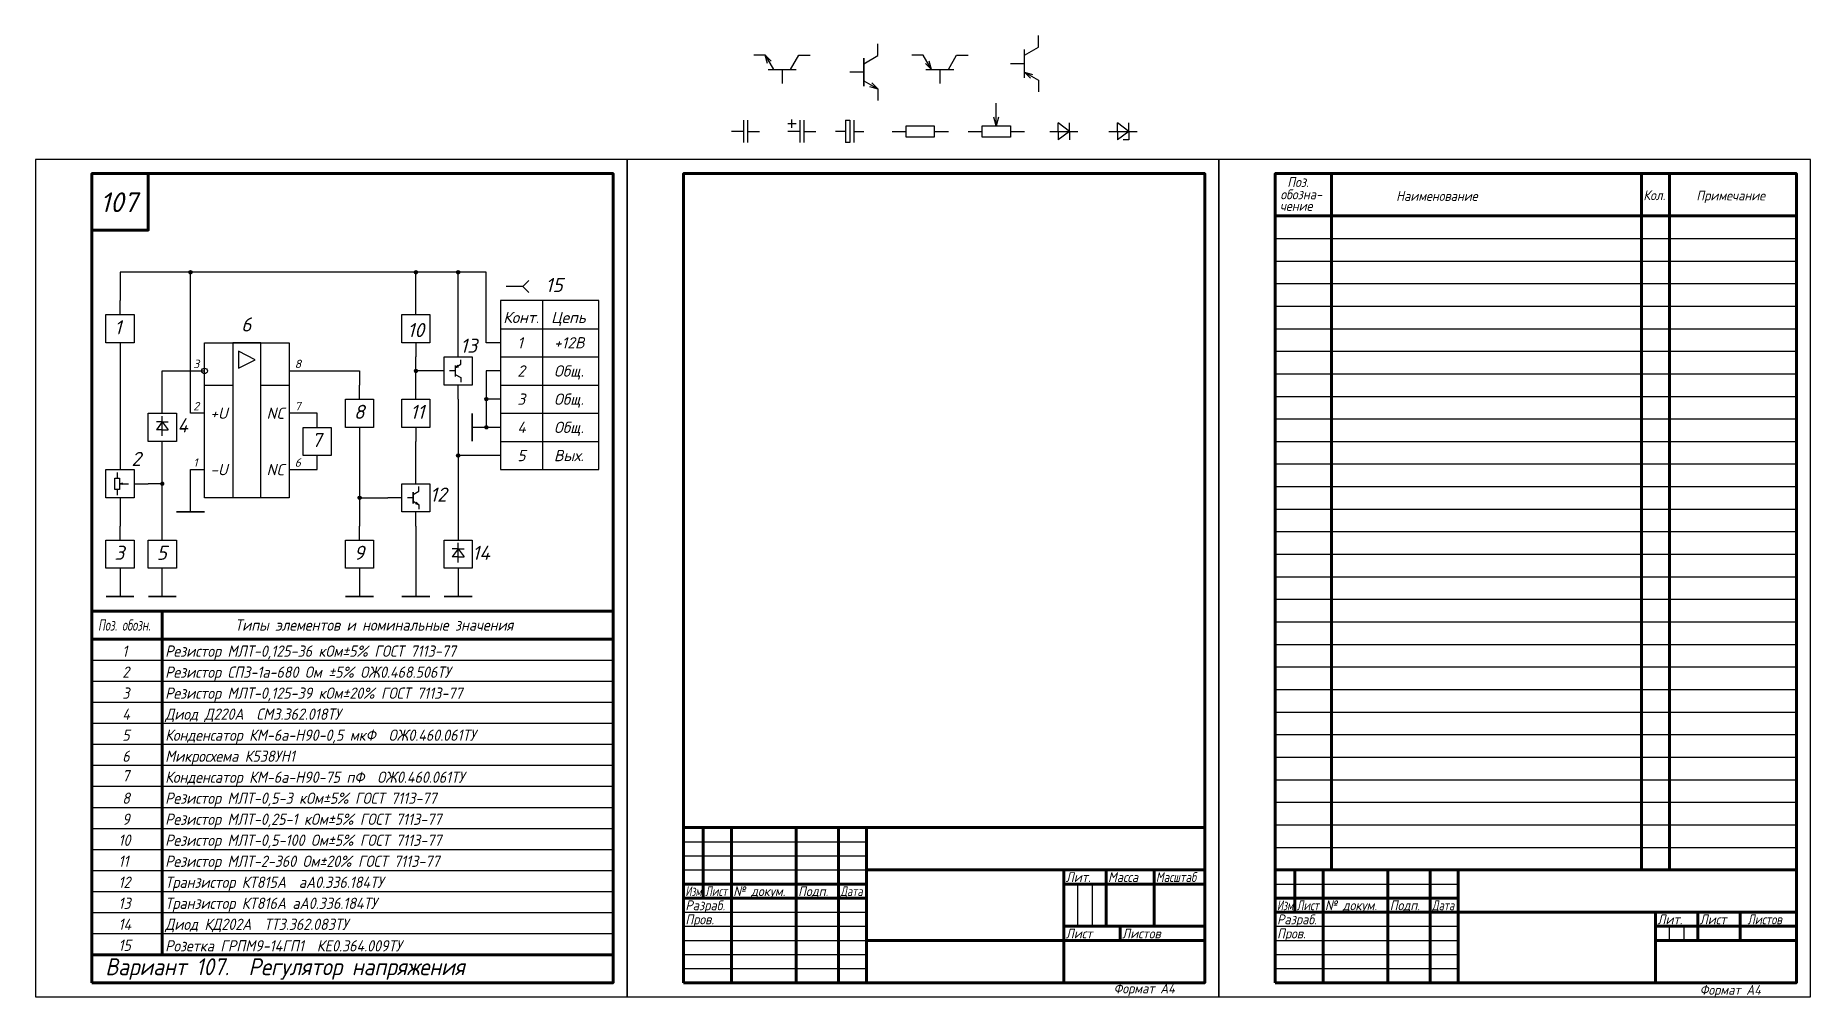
# Model space of a CAD drawing. Header units: millimetres. Extents: x -210 to 420, y 0 to 341.
import ezdxf

# ---------------------------------------------------------------- set-up
doc = ezdxf.new("R2010")
doc.units = ezdxf.units.MM
doc.header["$LTSCALE"] = 0.5
doc.layers.get('Defpoints').update_dxf_attribs({"color": 5})
doc.styles.get("Standard").update_dxf_attribs({"font": 'isocpeui.ttf', "width": 0.9})

# ---------------------------------------------------------------- blocks, each defined once
blk = doc.blocks.new('P3')
for p, q in [((0, 5), (0, 10)), ((-10, 0), (-5, 0)), ((-5, -5), (-5, 5)), ((-5, 5), (5, 5)), ((5, 5), (5, -5)), ((5, 0), (10, 0)), ((5, -5), (-5, -5))]:
    blk.add_line(p, q)
blk = doc.blocks.new('P2')
for p, q in [((-5, 0), (-10, 0)), ((-5, 5), (5, 5)), ((-5, -5), (-5, 5)), ((5, 5), (5, -5)), ((5, 0), (10, 0)), ((5, -5), (-5, -5))]:
    blk.add_line(p, q)
blk = doc.blocks.new('P1')
for p, q in [((-5, -5), (-5, 5)), ((-5, 5), (5, 5)), ((5, 5), (5, -5)), ((5, -5), (-5, -5))]:
    blk.add_line(p, q)
blk = doc.blocks.new('UZEL')
for p, q in [((0.02, 0.06), (-0.55, 0.06)), ((-0.49, 0.06), (0.02, 0.06)), ((0.02, 0.06), (0.02, 0.62)), ((0.02, 0.49), (0.02, 0.06)), ((0.02, 0.06), (0.52, 0.06)), ((0.02, 0.06), (0.02, -0.53)), ((0.52, 0.06), (0.02, 0.06))]:
    blk.add_line(p, q)
blk.add_circle((0.02, 0.06), 0.554)
blk = doc.blocks.new('XS')
for p, q in [((-6, 0), (-8.12, 2.12)), ((-8.12, -2.12), (-6, 0)), ((-6, 0), (0, 0))]:
    blk.add_line(p, q)
blk = doc.blocks.new('vt_n')
at = {"lineweight": -3}
for p, q in [((10, 6), (10, 10)), ((10, 5.89), (10, 10)), ((5, 0), (0, 0)), ((5, 3), (10, 5.89)), ((5, 5), (5, -5)), ((5, -5), (5, 5)), ((5, 0), (5, -5)), ((5, 0), (5, -5)), ((5, -3.04), (9.94, -5.9)), ((7.04, -5.12), (9.94, -5.9)), ((7.82, -3.78), (9.94, -5.9)), ((10, -5.92), (10, -10)), ((10, -6), (10, -10))]:
    blk.add_line(p, q, dxfattribs=at)
blk = doc.blocks.new('vt1_p')
at = {"lineweight": -3}
for p, q in [((-5.89, 10), (-10, 10)), ((-3, 5), (-5.89, 10)), ((-3, 5), (-5.12, 7.12)), ((-3, 5), (-3.78, 7.9)), ((3, 5), (5.89, 10)), ((5.89, 10), (10, 10)), ((-5, 5), (5, 5)), ((0, 5), (0, 0))]:
    blk.add_line(p, q, dxfattribs=at)
blk = doc.blocks.new('r1')
at = {"color": 7, "linetype": 'Continuous', "lineweight": -3}
for p, q in [((10, 2), (10, 10)), ((0, 0), (5, 0)), ((5, 0), (5, 2)), ((5, 2), (15, 2)), ((5, -2), (5, 0)), ((10, 2), (9.2, 5)), ((10.8, 5), (10, 2)), ((15, 2), (15, 0)), ((15, 0), (15, -2)), ((15, 0), (20, 0)), ((15, -2), (5, -2))]:
    blk.add_line(p, q, dxfattribs=at)
blk = doc.blocks.new('vd_1')
at = {"lineweight": -3}
for p, q in [((0, 0), (7, 0)), ((2.1, 0), (2.1, 2.1)), ((4.9, 0), (2.1, 2.1)), ((2.1, 0), (2.1, -2.1)), ((4.9, 0), (2.1, -2.1)), ((4.9, 0), (4.9, 2.1)), ((4.9, 0), (4.9, -2.1))]:
    blk.add_line(p, q, dxfattribs=at)
blk = doc.blocks.new('c')
at = {"lineweight": -3}
for p, q in [((4.25, 0), (0, 0)), ((4.25, 4), (4.25, -4)), ((5.75, 4), (5.75, -4)), ((5.75, 0), (10, 0))]:
    blk.add_line(p, q, dxfattribs=at)
blk = doc.blocks.new('c1')
at = {"lineweight": -3}
for p, q in [((0, 2.75), (3, 2.75)), ((4.25, 0), (0, 0)), ((1.5, 1.25), (1.5, 4.25)), ((4.25, 4), (4.25, -4)), ((5.75, 4), (5.75, -4)), ((5.75, 0), (10, 0))]:
    blk.add_line(p, q, dxfattribs=at)
blk = doc.blocks.new('c2')
at = {"lineweight": -3}
for p, q in [((3.5, 0), (0, 0)), ((3.5, 4), (3.5, -4)), ((3.5, 4), (5, 4)), ((5, 4), (5, -4)), ((6.5, 4), (6.5, -4)), ((6.5, 0), (10, 0)), ((5, -4), (3.5, -4))]:
    blk.add_line(p, q, dxfattribs=at)
blk = doc.blocks.new('r')
at = {"color": 7, "linetype": 'Continuous', "lineweight": 25}
for p, q in [((0, 0), (5, 0)), ((5, 0), (5, 2)), ((5, 2), (15, 2)), ((5, -2), (5, 0)), ((15, 2), (15, 0)), ((15, 0), (15, -2)), ((15, 0), (20, 0)), ((15, -2), (5, -2))]:
    blk.add_line(p, q, dxfattribs=at)
blk = doc.blocks.new('vd')
at = {"lineweight": -3}
for p, q in [((0, 0), (10, 0)), ((3, 0), (3, 3)), ((7, 0), (3, 3)), ((3, 0), (3, -3)), ((7, 0), (3, -3)), ((7, 0), (7, 3)), ((7, 0), (7, -3))]:
    blk.add_line(p, q, dxfattribs=at)
blk = doc.blocks.new('Vd1')
at = {"lineweight": -3}
for p, q in [((0, 0), (10, 0)), ((3, 0), (3, 3)), ((7, 0), (3, 3)), ((3, 0), (3, -3)), ((7, 0), (3, -3)), ((7, 0), (7, 3)), ((7, 0), (7, -3)), ((7, -3), (5, -3))]:
    blk.add_line(p, q, dxfattribs=at)
blk = doc.blocks.new('vt')
at = {"lineweight": -3}
for p, q in [((-6, 10), (-10, 10)), ((-3.85, 7.88), (-5.97, 10.01)), ((-5.2, 7.11), (-5.97, 10.01)), ((-5.97, 10.01), (-3.06, 4.96)), ((3, 5), (5.89, 10)), ((5.89, 10), (10, 10)), ((-5, 5), (5, 5)), ((0, 5), (0, 0))]:
    blk.add_line(p, q, dxfattribs=at)
blk = doc.blocks.new('vt1')
at = {"lineweight": -3}
for p, q in [((10, 5.89), (10, 10)), ((5, 0), (0, 0)), ((5, 3), (10, 5.89)), ((5, -5), (5, 5)), ((5, -3), (10, -5.89)), ((5, -3), (7.9, -3.78)), ((5, -3), (7.12, -5.12)), ((10, -5.89), (10, -10))]:
    blk.add_line(p, q, dxfattribs=at)

msp = doc.modelspace()

# ---------------------------------------------------------------- linework, layer by layer
at = {"color": 7, "linetype": 'Continuous'}
for p, q in [((230, 292), (230, 277)), ((250, 292), (320, 292)), ((383, 292), (393, 292)), ((155, 45), (155, 40)), ((320, 45), (383, 45)), ((230, 35), (295, 35)), ((230, 30), (295, 30)), ((365, 30), (365, 25)), ((370, 20), (370, 25)), ((375, 25), (375, 20)), ((230, 5), (415, 5))]:
    msp.add_line(p, q, dxfattribs=at)
at = {"color": 7, "linetype": 'Continuous', "lineweight": 60}
for p, q in [((250, 292), (250, 45)), ((360, 45), (360, 292)), ((370, 292), (370, 45)), ((230, 277), (415, 277)), ((230, 277), (415, 277)), ((-190, 136.84), (-5, 136.84)), ((-165, 136.84), (-165, 14.93)), ((-190, 126.84), (-5, 126.84)), ((205, 60), (20, 60)), ((20, 5), (20, 60)), ((27, 60), (27, 35)), ((37, 5), (37, 60)), ((60, 60), (60, 5)), ((75, 5), (75, 60)), ((85, 60), (85, 5)), ((85, 45), (205, 45)), ((155, 5), (155, 45)), ((170, 45), (170, 25)), ((187, 25), (187, 45)), ((415, 45), (230, 45)), ((237, 45), (237, 30)), ((247, 5), (247, 45)), ((270, 45), (270, 5)), ((285, 5), (285, 45)), ((295, 45), (295, 5)), ((20, 40), (85, 40)), ((155, 40), (205, 40)), ((20, 35), (85, 35)), ((230, 35), (295, 35)), ((230, 30), (295, 30)), ((295, 30), (415, 30)), ((365, 5), (365, 30)), ((380, 30), (380, 20)), ((395, 20), (395, 30)), ((85, 20), (205, 20)), ((155, 25), (205, 25)), ((175, 20), (175, 25)), ((365, 25), (415, 25)), ((365, 20), (415, 20)), ((-190.08, 14.93), (-5.08, 14.93)), ((365, 5), (415, 5))]:
    msp.add_line(p, q, dxfattribs=at)
at = {"color": 7, "linetype": 'Continuous', "lineweight": -3}
for p, q in [((230, 269), (415, 269)), ((230, 261), (415, 261)), ((230, 253), (415, 253)), ((230, 245), (415, 245)), ((230, 237), (415, 237)), ((230, 229), (415, 229)), ((230, 221), (415, 221)), ((230, 213), (415, 213)), ((230, 205), (415, 205)), ((230, 197), (415, 197)), ((230, 189), (415, 189)), ((230, 181), (415, 181)), ((230, 173), (415, 173)), ((230, 165), (415, 165)), ((230, 157), (415, 157)), ((230, 149), (415, 149)), ((230, 141), (415, 141)), ((230, 133), (415, 133)), ((230, 125), (415, 125)), ((230, 117), (415, 117)), ((230, 109), (415, 109)), ((230, 101), (415, 101)), ((230, 93), (415, 93)), ((230, 85), (415, 85)), ((230, 77), (415, 77)), ((230, 69), (415, 69)), ((230, 61), (415, 61)), ((20, 55), (85, 55)), ((230, 53), (415, 53)), ((20, 50), (85, 50)), ((20, 45), (85, 45)), ((160, 25), (160, 40)), ((165, 40), (165, 25)), ((230, 40), (295, 40)), ((20, 30), (85, 30)), ((20, 25), (85, 25)), ((20, 20), (85, 20)), ((230, 25), (295, 25)), ((230, 20), (295, 20)), ((20, 15), (85, 15)), ((230, 15), (295, 15)), ((20, 10), (85, 10)), ((230, 10), (295, 10))]:
    msp.add_line(p, q, dxfattribs=at)
at = {"color": 7, "linetype": 'Continuous', "lineweight": 25}
for p, q in [((-50, 257), (-180, 257)), ((-180, 257), (-180, 247)), ((-155, 207), (-155, 257)), ((-75, 247), (-75, 257)), ((-60, 232), (-60, 257)), ((-50, 232), (-50, 257)), ((-45, 247), (-45, 187)), ((-10, 247), (-45, 247)), ((-30, 247), (-30, 187)), ((-10, 187), (-10, 247)), ((-45, 237), (-10, 237)), ((-180, 227), (-180, 192)), ((-150, 177), (-150, 232)), ((-150, 232), (-120, 232)), ((-130, 232), (-140, 232)), ((-140, 232), (-140, 177)), ((-138, 229), (-138, 223)), ((-132, 226), (-138, 229)), ((-130, 177), (-130, 232)), ((-120, 232), (-120, 177)), ((-75, 217), (-75, 227)), ((-45, 232), (-50, 232)), ((-45, 227), (-10, 227)), ((-165, 222), (-150, 222)), ((-165, 207), (-165, 222)), ((-138, 223), (-132, 226)), ((-120, 222), (-95, 222)), ((-95, 222), (-95, 217)), ((-70, 222), (-75, 222)), ((-45, 222), (-50, 222)), ((-50, 222), (-50, 202)), ((-150, 217), (-140, 217)), ((-130, 217), (-120, 217)), ((-45, 217), (-10, 217)), ((-60, 212), (-60, 162)), ((-45, 212), (-50, 212)), ((-150, 207), (-155, 207)), ((-110, 207), (-120, 207)), ((-110, 202), (-110, 207)), ((-45, 202), (-55, 202)), ((-45, 207), (-10, 207)), ((-165, 162), (-165, 197)), ((-95, 197), (-95, 167)), ((-75, 187), (-75, 197)), ((-45, 197), (-10, 197)), ((-110, 187), (-110, 192)), ((-45, 192), (-60, 192)), ((-155, 172), (-155, 187)), ((-155, 187), (-150, 187)), ((-120, 187), (-110, 187)), ((-45, 187), (-10, 187)), ((-165, 182), (-170, 182)), ((-120, 177), (-150, 177)), ((-95, 177), (-85, 177)), ((-180, 172), (-180, 167)), ((-75, 167), (-75, 142)), ((-165, 142), (-165, 152)), ((-60, 152), (-60, 142)), ((-180, 147), (-180, 142)), ((-95, 147), (-95, 142))]:
    msp.add_line(p, q, dxfattribs=at)
msp.add_line((-190, 44.84), (-190, 136.84))
at = {"lineweight": 30}
for p, q in [((-190, 119.39), (-5, 119.39)), ((-190, 111.93), (-5, 111.93)), ((-190, 104.48), (-5, 104.48)), ((-190, 97.02), (-5, 97.02)), ((-190, 89.57), (-5, 89.57)), ((-190, 82.11), (-5, 82.11)), ((-190, 74.66), (-5, 74.66)), ((-190, 67.2), (-5, 67.2)), ((-190, 59.75), (-5, 59.75)), ((-190, 52.29), (-5, 52.29)), ((-190, 44.84), (-5, 44.84)), ((-190, 37.39), (-5, 37.39)), ((-190, 29.93), (-5, 29.93)), ((-190, 22.48), (-5, 22.48))]:
    msp.add_line(p, q, dxfattribs=at)
at = {"color": 7, "linetype": 'Continuous', "lineweight": 60}
for points in [[(-190, 5), (-5, 5), (-5, 292), (-190, 292)], [(-190, 292), (-170, 292), (-170, 272), (-190, 272)], [(20, 5), (205, 5), (205, 292), (20, 292)], [(230, 5), (415, 5), (415, 292), (230, 292)]]:
    msp.add_lwpolyline(points, close=True, dxfattribs=at)
at = {"const_width": 0.75}
for points in [[(-155.37, 257, 1), (-154.62, 257, 1)], [(-75.37, 257, 1), (-74.62, 257, 1)], [(-60.37, 257, 1), (-59.62, 257, 1)], [(-75.36, 222, 1), (-74.61, 222, 1)], [(-50.37, 212, 1), (-49.62, 212, 1)], [(-50.33, 202, 1), (-49.58, 202, 1)], [(-60.36, 192, 1), (-59.61, 192, 1)], [(-165.37, 182, 1), (-164.62, 182, 1)], [(-95.36, 177, 1), (-94.61, 177, 1)]]:
    msp.add_lwpolyline(points, format="xyb", close=True, dxfattribs=at)
at = {"color": 7, "linetype": 'Continuous', "lineweight": 60, "const_width": 0.6}
for points in [[(-55, 207), (-55, 197)], [(-150, 172), (-160, 172)], [(-185, 142), (-175, 142)], [(-170, 142), (-160, 142)], [(-100, 142), (-90, 142)], [(-80, 142), (-70, 142)], [(-65, 142), (-55, 142)]]:
    msp.add_lwpolyline(points, dxfattribs=at)
at = {"color": 7, "linetype": 'Continuous', "lineweight": 25}
msp.add_circle((-150, 222), 1, dxfattribs=at)
at = {"layer": 'Defpoints'}
for points in [[(-210, 0), (0, 0), (0, 297), (-210, 297)], [(0, 0), (210, 0), (210, 297), (0, 297)], [(210, 0), (420, 0), (420, 297), (210, 297)]]:
    msp.add_lwpolyline(points, close=True, dxfattribs=at)

# ---------------------------------------------------------------- block references
for name, p in [('vt1', (136, 331)), ('vt', (55, 324)), ('vt_n', (79, 328)), ('vt1_p', (111, 324)), ('r1', (121, 307)), ('c', (37, 307)), ('c1', (57, 307)), ('c2', (74, 307)), ('r', (94, 307)), ('vd', (150, 307)), ('Vd1', (171, 307))]:
    msp.add_blockref(name, p)
at = {"color": 7, "linetype": 'Continuous', "lineweight": 25}
for name, p in [('UZEL', (-155, 257)), ('UZEL', (-75, 257)), ('UZEL', (-60, 257)), ('UZEL', (-75, 222)), ('UZEL', (-50, 212)), ('P1', (-165, 202)), ('P1', (-110, 197)), ('UZEL', (-50, 202)), ('UZEL', (-60, 192)), ('UZEL', (-95, 177)), ('P1', (-165, 157)), ('P1', (-60, 157))]:
    msp.add_blockref(name, p, dxfattribs=at)
for name, p, rotation in [('XS', (-43, 252), 180), ('P2', (-180, 237), 90), ('P2', (-75, 237), 90), ('P3', (-60, 222), 90), ('P2', (-95, 207), 90), ('P2', (-75, 207), 90), ('P3', (-180, 182), 270), ('P3', (-75, 177), 90), ('P2', (-180, 157), 90), ('P2', (-95, 157), 90)]:
    msp.add_blockref(name, p, dxfattribs=dict(at, rotation=rotation))
at = {"zscale": 0.4}
for name, p, xscale, yscale, rotation in [('vt1_p', (-63, 222), 0.4000000000000341, 0.3999999999999773, 270), ('r1', (-181, 186), 0.3999999999999971, 0.3999999999999687, 270.1360942322032)]:
    msp.add_blockref(name, p, dxfattribs=dict(at, xscale=xscale, yscale=yscale, rotation=rotation))
at = {"rotation": 90}
for p in [(-165, 199), (-60, 154)]:
    msp.add_blockref('vd_1', p, dxfattribs=at)
at = {"xscale": 0.4000000000000057, "yscale": 0.3999999999999773, "zscale": 0.4}
msp.add_blockref('vt_n', (-78, 177), dxfattribs=at)

# ---------------------------------------------------------------- texts
at = {"color": 7, "linetype": 'Continuous', "lineweight": -3}
for s, width, p in [('Поз.', 0.9, (234.3, 287.28)), ('обозна-', 0.9, (231.87, 282.9)), ('Наименование', 0.9, (272.95, 282.33)), ('Кол.', 0.9, (360.67, 282.59)), ('Примечание', 0.9, (379.48, 282.48)), ('чение', 0.9, (231.66, 278.8)), ('Лит.', 0.9, (155.67, 40.7)), ('Масса', 0.9, (170.67, 40.7)), ('Масштаб', 0.8, (187.67, 40.7)), ('Изм.', 0.7, (20.67, 35.7)), ('Лист', 0.75, (27.67, 35.7)), ('№ докум.', 0.9, (37.67, 35.7)), ('Подп.', 0.9, (60.67, 35.7)), ('Дата', 0.75, (75.67, 35.7)), ('Разраб.', 0.9, (20.67, 30.7)), ('Изм.', 0.7, (230.67, 30.7)), ('Лист', 0.75, (237.67, 30.7)), ('№ докум.', 0.9, (247.67, 30.7)), ('Подп.', 0.9, (270.67, 30.7)), ('Дата', 0.75, (285.67, 30.7)), ('Пров.', 0.9, (20.67, 25.7)), ('Разраб.', 0.9, (230.67, 25.7)), ('Лит.', 0.9, (365.67, 25.7)), ('Лист', 0.9, (380.67, 25.7)), ('Листов', 0.8, (397.67, 25.7)), ('Лист', 0.9, (155.67, 20.7)), ('Листов', 0.9, (175.67, 20.7)), ('Пров.', 0.9, (230.67, 20.7))]:
    msp.add_text(s, height=3.5, dxfattribs=dict(at, width=width)).set_placement(p)
at = {"color": 7, "linetype": 'Continuous', "lineweight": 40}
msp.add_text('107', height=7, dxfattribs=at).set_placement((-187.08, 278.35))
at = {"color": 7, "linetype": 'Continuous', "lineweight": 25}
for s, height, p in [('15', 5, (-29, 250)), ('1', 5, (-182, 235)), ('6', 5, (-137, 236)), ('Конт.', 4, (-44, 239)), ('Цепь', 4, (-27, 239)), ('10', 5, (-78, 234)), ('13', 5, (-59.26, 228.48)), ('1', 4, (-39, 230)), ('+12В', 4, (-26, 230)), ('3', 3, (-154, 223)), ('8', 3, (-118, 223)), ('2', 4, (-39, 220)), ('Общ.', 4, (-26, 220)), ('2', 3, (-154, 208)), ('+U', 4, (-148, 205)), ('NC', 4, (-128, 205)), ('7', 3, (-118, 208)), ('8', 5, (-97, 205)), ('11', 5, (-77, 205)), ('3', 4, (-39, 210)), ('Общ.', 4, (-26, 210)), ('4', 5, (-159.62, 200.22)), ('4', 4, (-39, 200)), ('Общ.', 4, (-26, 200)), ('7', 5, (-112, 195)), ('2', 5, (-175.97, 188.32)), ('1', 3, (-154, 188)), ('-U', 4, (-148, 185)), ('NC', 4, (-128, 185)), ('6', 3, (-118, 188)), ('5', 4, (-39, 190)), ('Вых.', 4, (-26, 190)), ('12', 5, (-70, 175.64)), ('3', 5, (-182, 155)), ('5', 5, (-167, 155)), ('9', 5, (-97, 155)), ('14', 5, (-55, 155))]:
    msp.add_text(s, height=height, dxfattribs=at).set_placement(p)
for s, width, p in [('Поз. обозн.', 0.7, (-187.82, 129.88)), ('Типы элементов и номинальные значения', 0.9, (-139.2, 129.88)), ('1', 0.9, (-179.2, 120.62)), ('Резистор МЛТ-0,125-36 кОм%%p5% ГОСТ 7113-77', 0.9, (-163.97, 120.62)), ('2', 0.9, (-179.2, 113.16)), ('Резистор СП3-1а-680 Ом %%p5% ОЖ0.468.506ТУ', 0.9, (-163.97, 113.16)), ('3', 0.9, (-179.2, 105.71)), ('Резистор МЛТ-0,125-39 кОм%%p20% ГОСТ 7113-77', 0.9, (-163.97, 105.71)), ('4', 0.9, (-179.2, 98.26)), ('Диод Д220А  СМ3.362.018ТУ', 0.9, (-163.97, 98.26)), ('5', 0.9, (-179.2, 90.8)), ('Конденсатор КМ-6а-Н90-0,5 мкФ  ОЖ0.460.061ТУ', 0.9, (-163.97, 90.8)), ('6', 0.9, (-179.2, 83.35)), ('Микросхема К538УН1', 0.9, (-163.97, 83.35)), ('7', 0.9, (-179.2, 76.41)), ('Конденсатор КМ-6а-Н90-75 пФ  ОЖ0.460.061ТУ', 0.9, (-163.97, 75.89)), ('8', 0.9, (-179.2, 68.44)), ('Резистор МЛТ-0,5-3 кОм%%p5% ГОСТ 7113-77', 0.9, (-163.97, 68.44)), ('9', 0.9, (-179.2, 60.98)), ('Резистор МЛТ-0,25-1 кОм%%p5% ГОСТ 7113-77', 0.9, (-163.97, 60.98)), ('10', 0.9, (-180.56, 53.53)), ('Резистор МЛТ-0,5-100 Ом%%p5% ГОСТ 7113-77', 0.9, (-163.97, 53.53)), ('11', 0.9, (-180.56, 46.07)), ('Резистор МЛТ-2-360 Ом%%p20% ГОСТ 7113-77', 0.9, (-163.97, 46.07)), ('12', 0.9, (-180.56, 38.62)), ('Транзистор КТ815А  аА0.336.184ТУ', 0.9, (-163.97, 38.62)), ('13', 0.9, (-180.56, 31.16)), ('Транзистор КТ816А аА0.336.184ТУ', 0.9, (-163.97, 31.16)), ('14', 0.9, (-180.56, 23.71)), ('Диод КД202А  ТТ3.362.083ТУ', 0.9, (-163.97, 23.71)), ('15', 0.9, (-180.56, 16.26)), ('Розетка ГРПМ9-14ГП1  КЕ0.364.009ТУ', 0.9, (-163.97, 16.07))]:
    msp.add_text(s, height=4, dxfattribs=dict(width=width)).set_placement(p)
at = {"color": 7, "linetype": 'Continuous', "lineweight": 40, "width": 0.9}
msp.add_text('Вариант 107.  Регулятор напряжения', height=6, dxfattribs=at).set_placement((-185.21, 7.65))
at = {"color": 7, "linetype": 'Continuous', "lineweight": 70, "width": 0.9}
msp.add_text('Формат А4', height=3.5, dxfattribs=at).set_placement((172.66, 1.2))
at = {"lineweight": -3, "width": 0.9}
msp.add_text('Формат А4', height=3.5, dxfattribs=at).set_placement((380.67, 0.7))

doc.saveas('drawing.dxf')
